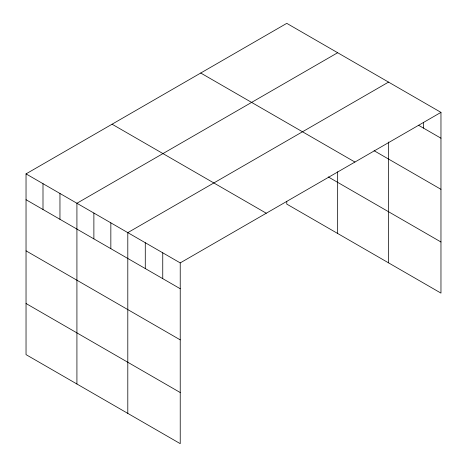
<?xml version="1.0" encoding="UTF-8"?>
<svg xmlns="http://www.w3.org/2000/svg" width="467" height="467" viewBox="0 0 467 467"><rect width="100%" height="100%" fill="white"/><g stroke="black" fill="none" stroke-linecap="round" stroke-linejoin="round"><path stroke-width="0.7" d="M440.965 112.372L180.227 262.903L180.227 443.65L26.035 354.628L26.035 173.887L286.773 23.35L440.965 112.372L440.965 293.113L286.773 204.097L286.773 201.254M337.659 52.724L76.921 203.262L76.921 384.008M388.538 82.104L127.8 232.636L127.8 413.383M418.496 125.232L440.965 138.203M374.09 150.713L440.965 189.322M200.734 73.027L354.92 162.043M328.231 176.911L440.965 241.994M112.08 124.21L266.266 213.226M26.035 173.887L180.227 262.903M26.035 199.718L180.227 288.734M26.035 250.837L180.227 339.859M26.035 303.509L180.227 392.531M423.487 122.372L423.487 128.11M388.538 142.015L388.538 262.851M337.659 171.815L337.659 233.471M162.75 252.816L162.75 278.647M145.278 242.729L145.278 268.56M110.842 222.847L110.842 248.678M93.879 213.051L93.879 238.882M59.957 193.466L59.957 219.303M42.999 183.677L42.999 209.508"/></g></svg>
